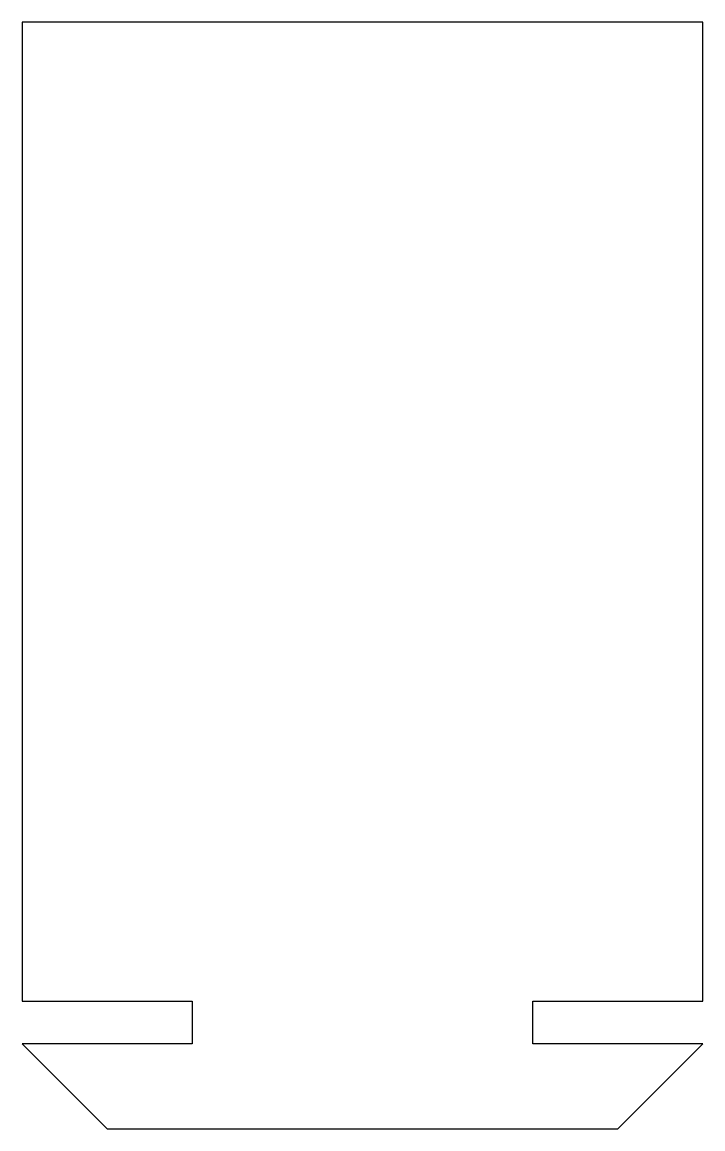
# Model space of a CAD drawing. Header units: metres. Extents: x -4 to 4, y -1 to 12.
import ezdxf

# ---------------------------------------------------------------- set-up
doc = ezdxf.new("R2010")
doc.units = ezdxf.units.M

msp = doc.modelspace()

# ---------------------------------------------------------------- linework, layer by layer
for p, q in [((4, 12), (-4, 12)), ((-4, 12), (-4, 0.5)), ((4, 0.5), (4, 12)), ((-4, 0.5), (-2, 0.5)), ((-2, 0.5), (-2, 0)), ((2, 0), (2, 0.5)), ((2, 0.5), (4, 0.5)), ((-2, 0), (-4, 0)), ((-4, 0), (-3, -1)), ((4, 0), (2, 0)), ((3, -1), (4, 0)), ((-3, -1), (3, -1))]:
    msp.add_line(p, q)

doc.saveas('drawing.dxf')
